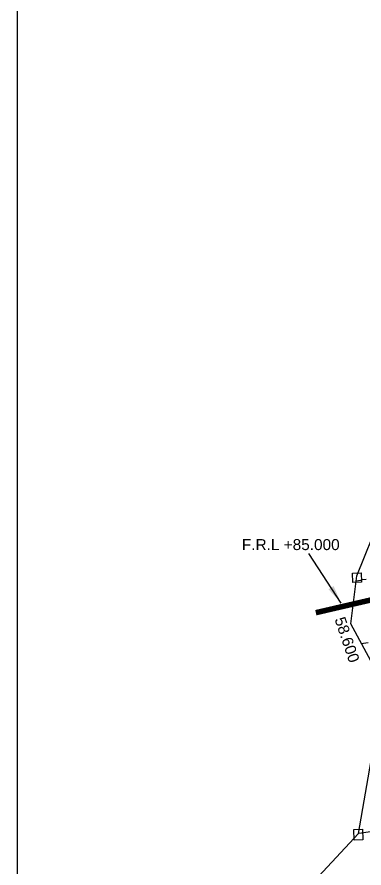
# Model space of a CAD drawing. Header units: inches. Extents: x 344504 to 348754, y 1574510 to 1580528.
# Drawn here: x 344504 to 345451, y 1576738 to 1579062 of the extents above; entities that cross this region are included whole.
import ezdxf

# ---------------------------------------------------------------- set-up
doc = ezdxf.new("R2010")
doc.units = ezdxf.units.IN
doc.header["$MEASUREMENT"] = 0
for name, color, linetype in [('BLOCK', 7, 'Continuous'), ('C LINE COO', 6, 'Continuous'), ('PLATS', 6, 'Continuous'), ('VB', 5, 'Continuous')]:
    doc.layers.add(name, color=color, linetype=linetype)
doc.layers.add('ROAD', color=1, linetype='Continuous', lineweight=25)
doc.styles.get("Standard").update_dxf_attribs({"font": 'arial.ttf'})
doc.dimstyles.get("Standard").update_dxf_attribs({"dimtxt": 0.18, "dimasz": 0.18, "dimexe": 0.18, "dimexo": 0.0625, "dimgap": 0.09, "dimtad": 0, "dimtih": 1, "dimtoh": 1, "dimdec": 4, "dimzin": 0, "dimdsep": 46, "dimtxsty": 'Standard', "dimcen": 0.09, "dimadec": 0, "dimazin": 0, "dimtfac": 1, "dimtdec": 4, "dimtofl": 0, "dimtmove": 0, "dimatfit": 3, "dimfxl": 0, "dimtolj": 1, "dimtzin": 0, "dimarcsym": 0})

msp = doc.modelspace()

# ---------------------------------------------------------------- linework, layer by layer
at = {"layer": 'BLOCK', "color": 1, "const_width": 15}
msp.add_lwpolyline([(345794.6, 1578513.7), (345797.8, 1578514.6, 0.031626), (345800.2, 1578515.5), (345867.5, 1578545.8, -0.449057), (345894.8, 1578533.5), (345948, 1578364.4, -0.16423), (345947.7, 1578351.6), (345872, 1578141.9, -0.07641), (345869.1, 1578136.6), (345611.1, 1577798, 0.236005), (345607.7, 1577780.4), (345633.8, 1577688.1, 0.106036), (345637.8, 1577680.7), (345688.7, 1577620, -0.445632), (345684.5, 1577590.6), (345596.9, 1577531.6, -0.025714), (345595.1, 1577530.5), (345491.3, 1577475.2, -0.065611), (345486.4, 1577473.4), (345319.7, 1577434.8)], format="xyb", dxfattribs=at)
at = {"layer": 'BLOCK', "color": 2}
msp.add_point((345358.9, 1577443.9), dxfattribs=at)
at = {"layer": 'C LINE COO', "color": 0}
msp.add_lwpolyline([(344504.4, 1580527.7), (344504.4, 1574510.4), (348754.4, 1574510.4), (348754.4, 1580527.7), (344504.4, 1580527.7)], dxfattribs=at)
at = {"layer": 'PLATS', "color": 0}
for p, q in [((345442.6, 1577522.5), (345429.5, 1577520.7)), ((345443.7, 1577524.4), (345442.6, 1577522.5)), ((345457, 1577525.2), (345443.7, 1577524.4)), ((345443.8, 1577350.8), (345462.7, 1577353)), ((345877.6, 1576898.1), (345444.3, 1576832.4)), ((345444.3, 1576832.4), (345436.4, 1576832.1))]:
    msp.add_line(p, q, dxfattribs=at)
at = {"layer": 'VB', "color": 6}
for p, q in [((345431.3, 1577535.9), (345495.9, 1577695.6)), ((345420.1, 1577542.8), (345443.2, 1577543.6)), ((345421, 1577517.3), (345420.1, 1577542.8)), ((345443.2, 1577543.6), (345444.1, 1577518.1)), ((345415.1, 1577404.5), (345431.3, 1577535.9)), ((345444.1, 1577518.1), (345421, 1577517.3)), ((345469.4, 1577302.9), (345415.1, 1577404.5)), ((345436.4, 1576832.1), (345474.3, 1577051.7)), ((345327.2, 1576714.4), (345436.4, 1576832.1)), ((345423.8, 1576842.9), (345447.2, 1576843.7)), ((345424.8, 1576813.2), (345423.8, 1576842.9)), ((345447.2, 1576843.7), (345448.2, 1576814)), ((345448.2, 1576814), (345424.8, 1576813.2))]:
    msp.add_line(p, q, dxfattribs=at)

# ---------------------------------------------------------------- texts
at = {"layer": 'BLOCK', "color": 1}
msp.add_text('F.R.L +85.000', height=30, dxfattribs=at).set_placement((345118, 1577605.8))
msp.add_text('58.600', height=30, rotation=288.5789, dxfattribs=at).set_placement((345370.6, 1577417))

# ---------------------------------------------------------------- leaders
at = {"layer": 'ROAD'}
msp.add_leader([(345388.5, 1577461.1), (345300.9, 1577596.7)], dimstyle='Standard', override={"dimasz": 50, "dimgap": 0.09, "dimtad": 0}, dxfattribs=at)

doc.saveas('drawing.dxf')
